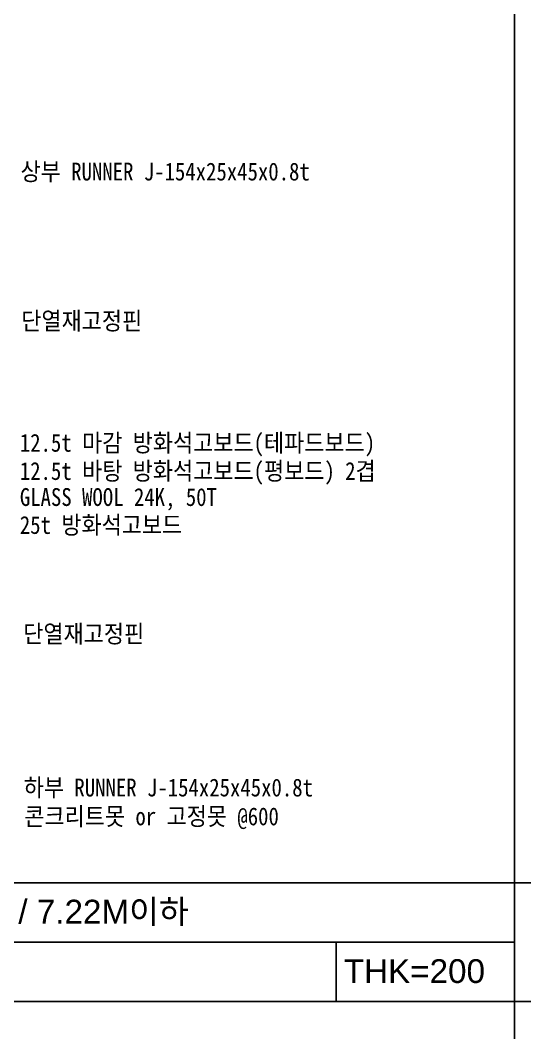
# Model space of a CAD drawing. Header units: millimetres. Extents: x 104 to 12536, y 73 to 2865.
# Drawn here: x 607 to 1032, y 1460 to 2311 of the extents above; entities that cross this region are included whole.
import ezdxf

# ---------------------------------------------------------------- set-up
doc = ezdxf.new("R2010")
doc.units = ezdxf.units.MM
doc.header["$LTSCALE"] = 5
for name, color, linetype in [('formline', 6, 'Continuous'), ('ITXT', 5, 'Continuous'), ('TEXT', 7, 'Continuous')]:
    doc.layers.add(name, color=color, linetype=linetype)
doc.styles.add('HANGUL', font='swissel.ttf', dxfattribs={"height": 39.575204})
doc.styles.add('RXHS', font='')
doc.styles.get('RXHS').set_extended_font_data('DotumChe')

msp = doc.modelspace()

# ---------------------------------------------------------------- linework, layer by layer
at = {"layer": 'formline'}
for p, q in [((1022.94, 2865.5), (1022.94, 104.5)), ((104.5, 1585.76), (3778.25, 1585.76)), ((204.5, 1535.76), (1022.94, 1535.76)), ((872.94, 1485.76), (872.94, 1535.76)), ((104.5, 1485.76), (3778.25, 1485.76))]:
    msp.add_line(p, q, dxfattribs=at)
at = {"layer": 'ITXT'}
for points in [[(557.8, 2145.76, 0, 8.33, 0), (573.94, 2164.85, 0, 0, 0), (589.27, 2183.1, 0, 0, 0), (607, 2183.1, 0, 0, 0)], [(531.69, 2014, 0, 8.33, 0), (547.58, 2033.3, 0, 0, 0), (568.9, 2059.36, 0, 0, 0), (607, 2059.36, 0, 0, 0)], [(533.47, 1842.59, 0, 8.33, 0), (549.36, 1823.29, 0, 0, 0), (571.12, 1796, 0, 0, 0), (609.37, 1796, 0, 0, 0)], [(492.65, 1710.44, 0, 8.33, 0), (507.4, 1690.26, 0, 0, 0), (527.39, 1665.76, 0, 0, 0), (607, 1665.76, 0, 0, 0)], [(482.4, 1685.44, 0, 8.33, 0), (497.15, 1665.26, 0, 0, 0), (517.14, 1640.76, 0, 0, 0), (607, 1640.76, 0, 0, 0)]]:
    msp.add_lwpolyline(points, format="xyseb", dxfattribs=at)

# ---------------------------------------------------------------- texts
at = {"layer": 'TEXT', "style": 'RXHS', "width": 0.9}
for s, p in [('상부 RUNNER J-154x25x45x0.8t', (607.59, 2176.24)), ('단열재고정핀', (608.23, 2050.69)), ('12.5t 마감 방화석고보드(테파드보드)', (607, 1948.15)), ('12.5t 바탕 방화석고보드(평보드) 2겹', (607, 1924.42)), ('25t 방화석고보드', (607, 1879.03)), ('단열재고정핀', (609.92, 1787.54)), ('하부 RUNNER J-154x25x45x0.8t', (610.27, 1658.27)), ('콘크리트못 or 고정못 @600', (610.79, 1634.03))]:
    msp.add_text(s, height=15, dxfattribs=at).set_placement(p)
msp.add_text('GLASS WOOL 24K, 50T', height=15, rotation=0, dxfattribs=at).set_placement((607, 1902.54))
at = {"layer": 'TEXT', "color": 3, "style": 'HANGUL'}
for s, p in [('SHAFT(A.D/P.S+기타실간) 벽체 / 7.22M이하', (213.8, 1551.4)), ('THK=200', (879.42, 1501.4))]:
    msp.add_text(s, height=20, dxfattribs=at).set_placement(p)

doc.saveas('drawing.dxf')
